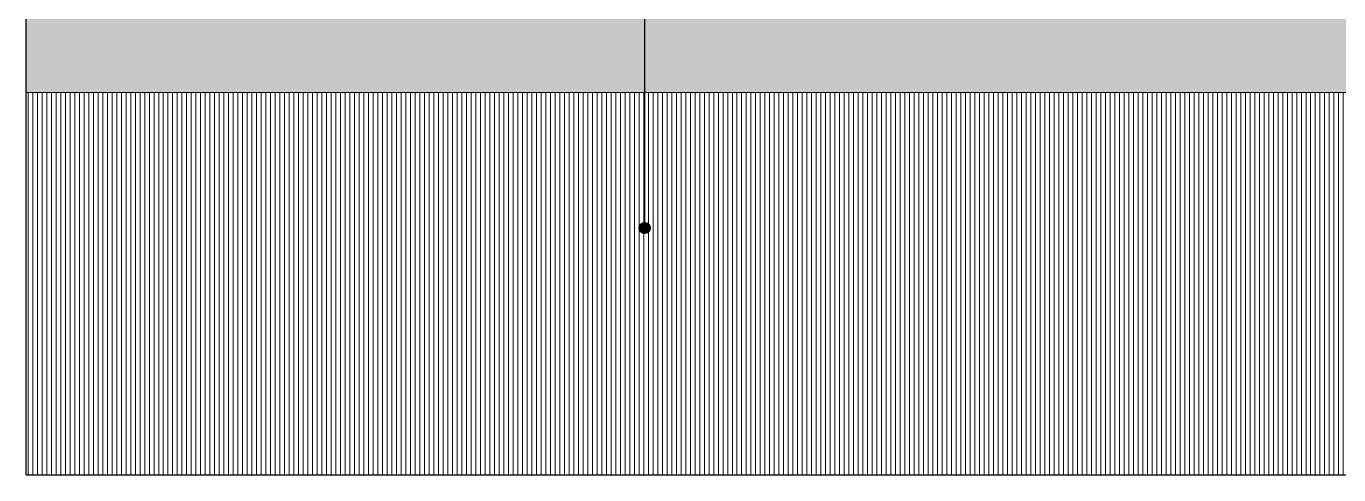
# Model space of a CAD drawing. Header units: metres. Extents: x -325 to 301, y -147 to 149.
# Drawn here: x 211.549 to 213.336, y 130.052 to 130.662 of the extents above; entities that cross this region are included whole.
import ezdxf

# ---------------------------------------------------------------- set-up
doc = ezdxf.new("R2010")
doc.units = ezdxf.units.M
doc.layers.add('-aux', color=50, linetype='Continuous', plot=False)
doc.layers.add('0-TX-1_25', color=7, linetype='Continuous', true_color=0x3f4f7f)
for name, color, linetype, lineweight in [('1-CM', 7, 'Continuous', 0), ('2-L-secció', 1, 'Continuous', 0), ('3-TR Seleccionat', 44, 'Continuous', 0), ('3-TR Tot-u', 37, 'Continuous', 0)]:
    doc.layers.add(name, color=color, linetype=linetype, lineweight=lineweight)

# ---------------------------------------------------------------- blocks, each defined once
blk = doc.blocks.new('POINT')
at = {"layer": '0-TX-1_25'}
h = blk.add_hatch(dxfattribs=at)
h.set_pattern_fill('ANGLE', color=256)
h.set_pattern_definition([(0, (-83.74681484067048, -12.72584030761209), (0, 6.985), [5.08, -1.905]), (90, (-83.74681484067048, -12.72584030761209), (-6.985, 4.277078946022131e-16), [5.08, -1.905])])
edge = h.paths.add_edge_path()
edge.add_arc((0, 0), 0.0075, 0, 360)
h = blk.add_hatch(color=256, dxfattribs=at)
h.dxf.hatch_style = 1
edge = h.paths.add_edge_path()
edge.add_arc((0, 0), 0.0075, 0, 360)
blk.add_circle((0, 0), 0.0075, dxfattribs=at)

msp = doc.modelspace()

# ---------------------------------------------------------------- hatches: boundary and pattern name
at = {"layer": '3-TR Seleccionat'}
h = msp.add_hatch(dxfattribs=at)
h.set_pattern_fill('ANSI31', color=256, scale=0.002, angle=225, style=0)
h.set_pattern_definition([(270, (40, 0), (0.00635, -1.301042606982605e-18), [])])
h.paths.add_polyline_path([(211.5491180201362, 130.0516062130468), (214.5491180201362, 130.0516062130468), (214.5491180201362, 130.5716062130468), (211.5491180201363, 130.5716062130468)])
at = {"layer": '3-TR Tot-u'}
h = msp.add_hatch(dxfattribs=at)
h.set_pattern_fill('EARTH', color=256, scale=0.005, style=0)
h.set_pattern_definition([(0, (30, -0.1299999999995975), (0.03175, 0.03175), [0.03175, -0.03175]), (0, (30, -0.1180937499995878), (0.03175, 0.03175), [0.03175, -0.03175]), (0, (30, -0.1061874999996064), (0.03175, 0.03175), [0.03175, -0.03175]), (90, (30.00396875000001, -0.1022187499995937), (-0.03175, 0.03175), [0.03175, -0.03175]), (90, (30.01587499999999, -0.1022187499995937), (-0.03175, 0.03175), [0.03175, -0.03175]), (90, (30.02778125, -0.1022187499995937), (-0.03175, 0.03175), [0.03175, -0.03175])])
h.paths.add_polyline_path([(214.5491180201362, 130.7716062130468), (211.5491180201362, 130.7716062130468), (211.5491180201362, 130.5716062130468), (214.5491180201362, 130.5716062130468)])

# ---------------------------------------------------------------- linework, layer by layer
at = {"layer": '-aux'}
for points in [[(211.5491180201362, 130.0516062130468), (211.5491180201362, 131.8516062130468), (214.5491180201362, 131.8516062130468), (214.5491180201362, 130.0516062130468)], [(211.5491180201362, 130.0516062130468), (214.5491180201362, 130.0516062130468)]]:
    msp.add_lwpolyline(points, dxfattribs=at)
at = {"layer": '0-TX-1_25'}
msp.add_lwpolyline([(212.3910119420445, 131.6663270565229), (212.3910119420451, 130.3873079135029)], dxfattribs=at)
at = {"layer": '1-CM'}
msp.add_lwpolyline([(211.5491180201362, 130.5716062130468), (214.5491180201362, 130.5716062130468)], dxfattribs=at)
at = {"layer": '2-L-secció'}
msp.add_line((211.5491180201362, 131.0516062130468), (211.5491180201362, 130.0516062130468), dxfattribs=at)

# ---------------------------------------------------------------- block references
at = {"layer": '0-TX-1_25'}
msp.add_blockref('POINT', (212.3910119420451, 130.3873079135029), dxfattribs=at)

doc.saveas('drawing.dxf')
